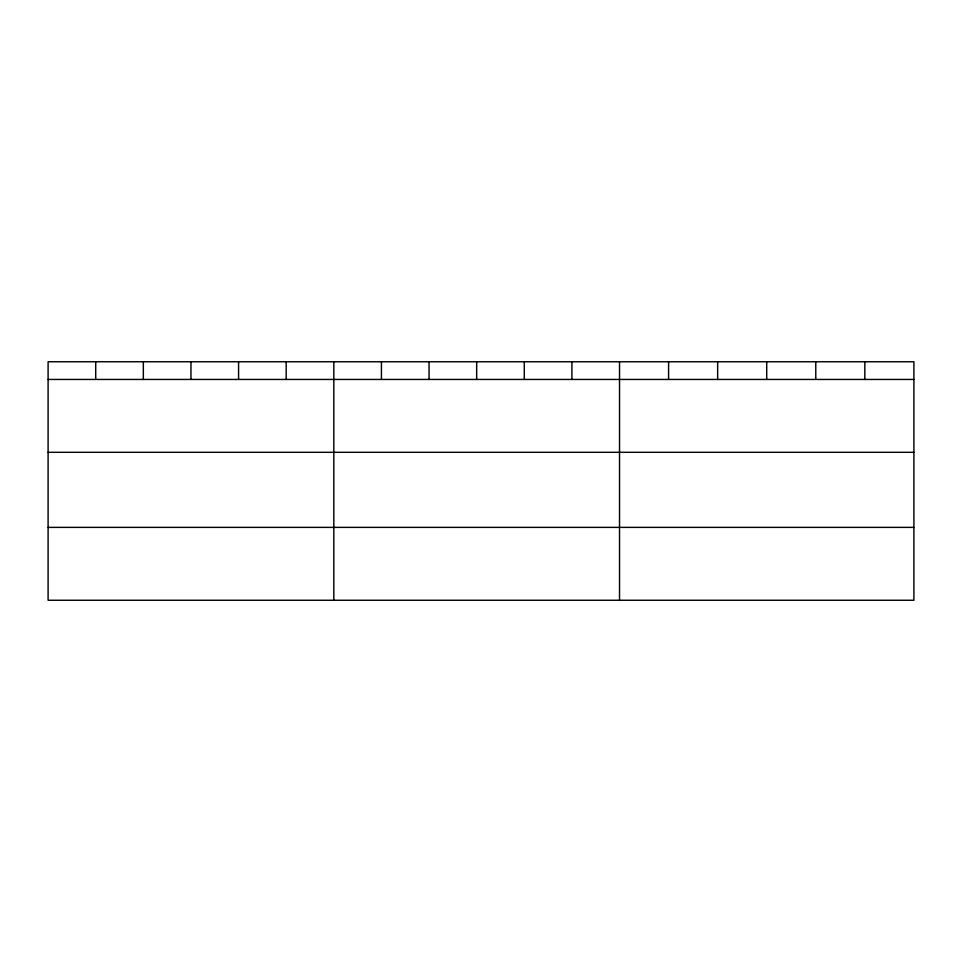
<?xml version="1.0" encoding="UTF-8"?>
<svg xmlns="http://www.w3.org/2000/svg" width="962" height="962" viewBox="0 0 962 962"><rect width="100%" height="100%" fill="white"/><g stroke="black" fill="none" stroke-linecap="round" stroke-linejoin="round"><path stroke-width="1.44" d="M913.9 379.449L913.9 600.252L48.1 600.252L48.1 361.748L913.9 361.748L913.9 379.449L48.1 379.449M48.1 452.308L913.9 452.308M48.1 527.38L913.9 527.38M864.838 361.748L864.838 379.449M815.776 361.748L815.776 379.449M766.714 361.748L766.714 379.449M717.652 361.748L717.652 379.449M668.59 361.748L668.59 379.449M619.528 361.748L619.528 600.252M571.909 361.748L571.909 379.449M524.29 361.748L524.29 379.449M476.671 361.748L476.671 379.449M429.052 361.748L429.052 379.449M381.433 361.748L381.433 379.449M333.814 361.748L333.814 600.252M286.195 361.748L286.195 379.449M238.576 361.748L238.576 379.449M190.957 361.748L190.957 379.449M143.338 361.748L143.338 379.449M95.719 361.748L95.719 379.449"/></g></svg>
